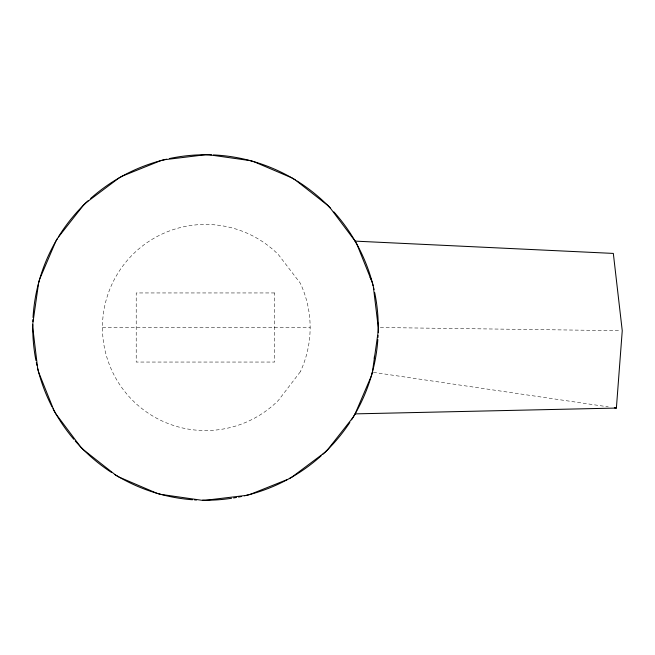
<?xml version="1.0" encoding="UTF-8"?>
<svg xmlns="http://www.w3.org/2000/svg" width="655" height="655" viewBox="0 0 655 655"><rect width="100%" height="100%" fill="white"/><g stroke="black" fill="none" stroke-linecap="round" stroke-linejoin="round"><path stroke-width="0.49" stroke-dasharray="3.27 2.46" d="M102.45 327.5L310.142 327.5M380.309 327.525L620.211 330.685M373.391 372.359L608.282 406.87M300.293 371.811L278.383 400.377A103.056 103.056 0 0 1 132.637 400.377A103.056 103.056 0 0 1 132.637 254.623A103.056 103.056 0 0 1 278.383 254.623L300.293 283.189A104.636 104.636 0 0 1 300.293 371.811M274.609 292.949L136.215 292.949L136.215 362.051L274.609 362.051L274.609 292.949"/><path stroke-width="0.98" d="M355.116 413.878L616.388 408.057L622.25 330.718L613.326 253.419L355.116 241.122L330.333 208.11L327.664 205.343L295.168 179.871L291.884 177.89L253.894 161.703L250.218 160.631L209.322 154.826L205.506 154.744L164.495 159.722L160.794 160.631L122.452 176.056L119.128 177.89L86.075 202.714L83.349 205.343L57.837 237.88L55.896 241.122L39.668 279.153L38.637 282.788L32.791 323.726L32.75 327.5L37.687 368.56L38.637 372.212L54.021 410.595L55.896 413.878L80.68 446.972L83.349 449.658L115.845 475.211L119.128 477.11L157.118 493.387L160.794 494.369L201.691 500.256L205.506 500.256L246.526 495.36L250.218 494.369L288.56 479.026L291.884 477.11L324.937 452.368L327.664 449.658L353.176 417.202L355.116 413.878L371.352 375.929L372.376 372.212L378.222 331.356L378.262 327.5L373.325 286.53L372.376 282.788L356.991 244.487L355.116 241.122M374.21 358.301L374.472 356.312M614.357 407.762L616.388 408.057M370.075 277.229L370.845 279.087M377.476 321.54L377.738 323.529M378.082 335.491A172.756 172.756 0 0 1 377.976 337.497M377.845 339.503A172.756 172.756 0 0 1 351.506 419.855M349.868 422.393A172.756 172.756 0 0 1 322.62 454.496M321.138 455.847A172.756 172.756 0 0 1 289.289 478.584M287.529 479.542A172.756 172.756 0 0 1 244.413 495.819M241.474 496.474A172.756 172.756 0 0 1 238.518 497.071M236.537 497.448A172.756 172.756 0 0 1 233.557 497.964M231.559 498.283A172.756 172.756 0 0 1 202.518 500.232M196.516 500.019A172.756 172.756 0 0 1 194.51 499.904M192.496 499.765A172.756 172.756 0 0 1 114.846 474.556M111.456 472.411A172.756 172.756 0 0 1 75.153 440.872M73.843 439.349A172.756 172.756 0 0 1 52.989 408.646M52.064 406.87A172.756 172.756 0 0 1 37.646 368.347M36.967 365.424A172.756 172.756 0 0 1 36.328 362.485M35.935 360.512A172.756 172.756 0 0 1 32.775 324.512M32.856 321.515A172.756 172.756 0 0 1 32.938 319.509M33.037 317.503A172.756 172.756 0 0 1 57.411 238.551M58.451 236.84A172.756 172.756 0 0 1 88.392 200.504M90.619 198.481A172.756 172.756 0 0 1 166.599 159.181M169.539 158.526A172.756 172.756 0 0 1 211.491 154.85M213.497 154.924A172.756 172.756 0 0 1 295.315 179.92M297.018 180.968A172.756 172.756 0 0 1 330.447 208.192M333.853 211.868A172.756 172.756 0 0 1 373.129 285.678M373.596 287.619A172.756 172.756 0 0 1 374.046 289.575M374.685 292.515A172.756 172.756 0 0 1 378.189 332.486"/></g></svg>
